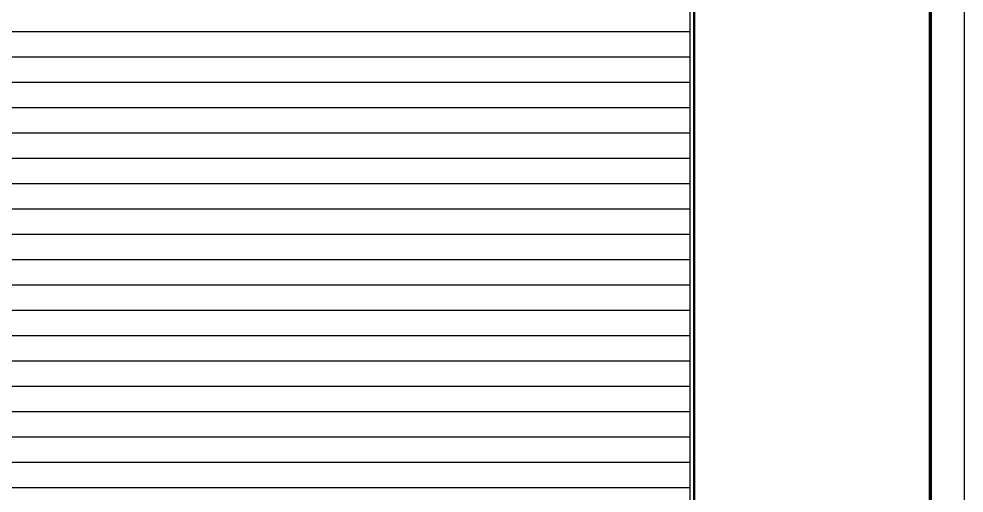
# Model space of a CAD drawing. Extents: x -518115 to 389031, y -231062 to 1628073.
# Drawn here: x 55114 to 83114, y 1123830 to 1137867 of the extents above; entities that cross this region are included whole.
import ezdxf

# ---------------------------------------------------------------- set-up
doc = ezdxf.new("R2010")
doc.units = 0
doc.header["$LTSCALE"] = 1000
doc.header["$MEASUREMENT"] = 0
doc.layers.add('Defpoint', color=7, linetype='Continuous')
doc.layers.add('图框', color=140, linetype='Continuous')
doc.layers.add('yichutu', color=7, linetype='Continuous', true_color=0xffffff, plot=False)

# ---------------------------------------------------------------- blocks, each defined once
blk = doc.blocks.new('TK')
at = {"layer": '图框'}
blk.add_lwpolyline([(465375, 548714), (549475, 548714), (549475, 489314), (465375, 489314)], close=True, dxfattribs=at)
blk.add_lwpolyline([(465375, 548714), (549475, 548714), (549475, 489314), (465375, 489314)], close=True, dxfattribs=at)
at = {"layer": '图框', "const_width": 100}
blk.add_lwpolyline([(548475, 490314), (548475, 547714), (467875, 547714), (467875, 490314)], close=True, dxfattribs=at)
at = {"layer": '图框', "const_width": 70}
blk.add_lwpolyline([(541480, 490314), (541480, 547714)], dxfattribs=at)
blk = doc.blocks.new('yct-841-594-84100-59399.9999999999-100-1000.0')
at = {"layer": 'yichutu', "color": 7, "true_color": 0xffffff}
blk.add_lwpolyline([(0, 0), (0, 59400), (84100, 59400), (84100, 0)], close=True, dxfattribs=at)

msp = doc.modelspace()

# ---------------------------------------------------------------- linework, layer by layer
at = {"layer": 'Defpoint', "color": 252}
for p, q in [((74984.8, 1165992.1), (74984.8, 1110492.1)), ((1514.1, 1137492.1), (74984.8, 1137492.1)), ((1514.1, 1136742.1), (74984.8, 1136742.1)), ((1514.1, 1135992.1), (74984.8, 1135992.1)), ((1514.1, 1135242.1), (74984.8, 1135242.1)), ((1514.1, 1134492.1), (74984.8, 1134492.1)), ((1514.1, 1133742.1), (74984.8, 1133742.1)), ((1514.1, 1132992.1), (74984.8, 1132992.1)), ((1514.1, 1132242.1), (74984.8, 1132242.1)), ((1514.1, 1131492.1), (74984.8, 1131492.1)), ((1514.1, 1130742.1), (74984.8, 1130742.1)), ((1514.1, 1129992.1), (74984.8, 1129992.1)), ((1514.1, 1129242.1), (74984.8, 1129242.1)), ((1514.1, 1128492.1), (74984.8, 1128492.1)), ((1514.1, 1127742.1), (74984.8, 1127742.1)), ((1514.1, 1126992.1), (74984.8, 1126992.1)), ((1514.1, 1126242.1), (74984.8, 1126242.1)), ((1514.1, 1125492.1), (74984.8, 1125492.1)), ((1514.1, 1124742.1), (74984.8, 1124742.1)), ((1514.1, 1123992.1), (74984.8, 1123992.1))]:
    msp.add_line(p, q, dxfattribs=at)

# ---------------------------------------------------------------- block references
msp.add_blockref('TK', (-466360.9, 620118.4))
at = {"layer": 'yichutu'}
msp.add_blockref('yct-841-594-84100-59399.9999999999-100-1000.0', (-985.9, 1109432.1), dxfattribs=at)

doc.saveas('drawing.dxf')
